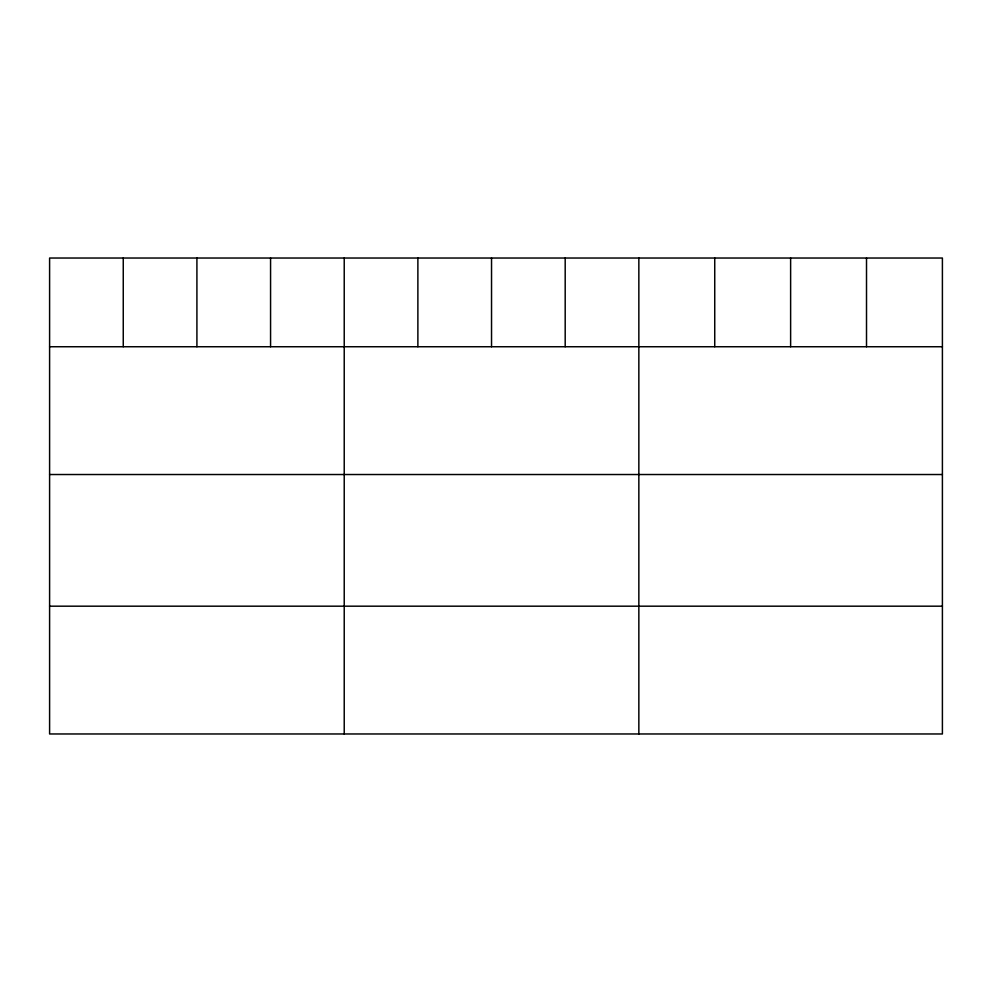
<?xml version="1.0" encoding="UTF-8"?>
<svg xmlns="http://www.w3.org/2000/svg" width="992" height="992" viewBox="0 0 992 992"><rect width="100%" height="100%" fill="white"/><g stroke="black" fill="none" stroke-linecap="round" stroke-linejoin="round"><path stroke-width="1.49" d="M942.4 346.741L942.4 733.968L49.6 733.968L49.6 258.032L942.4 258.032L942.4 346.741L49.6 346.741M49.6 474.523L942.4 474.523M49.6 606.186L942.4 606.186M866.512 258.032L866.512 346.741M790.624 258.032L790.624 346.741M714.736 258.032L714.736 346.741M638.848 258.032L638.848 733.968M565.192 258.032L565.192 346.741M491.536 258.032L491.536 346.741M417.88 258.032L417.88 346.741M344.224 258.032L344.224 733.968M270.568 258.032L270.568 346.741M196.912 258.032L196.912 346.741M123.256 258.032L123.256 346.741"/></g></svg>
